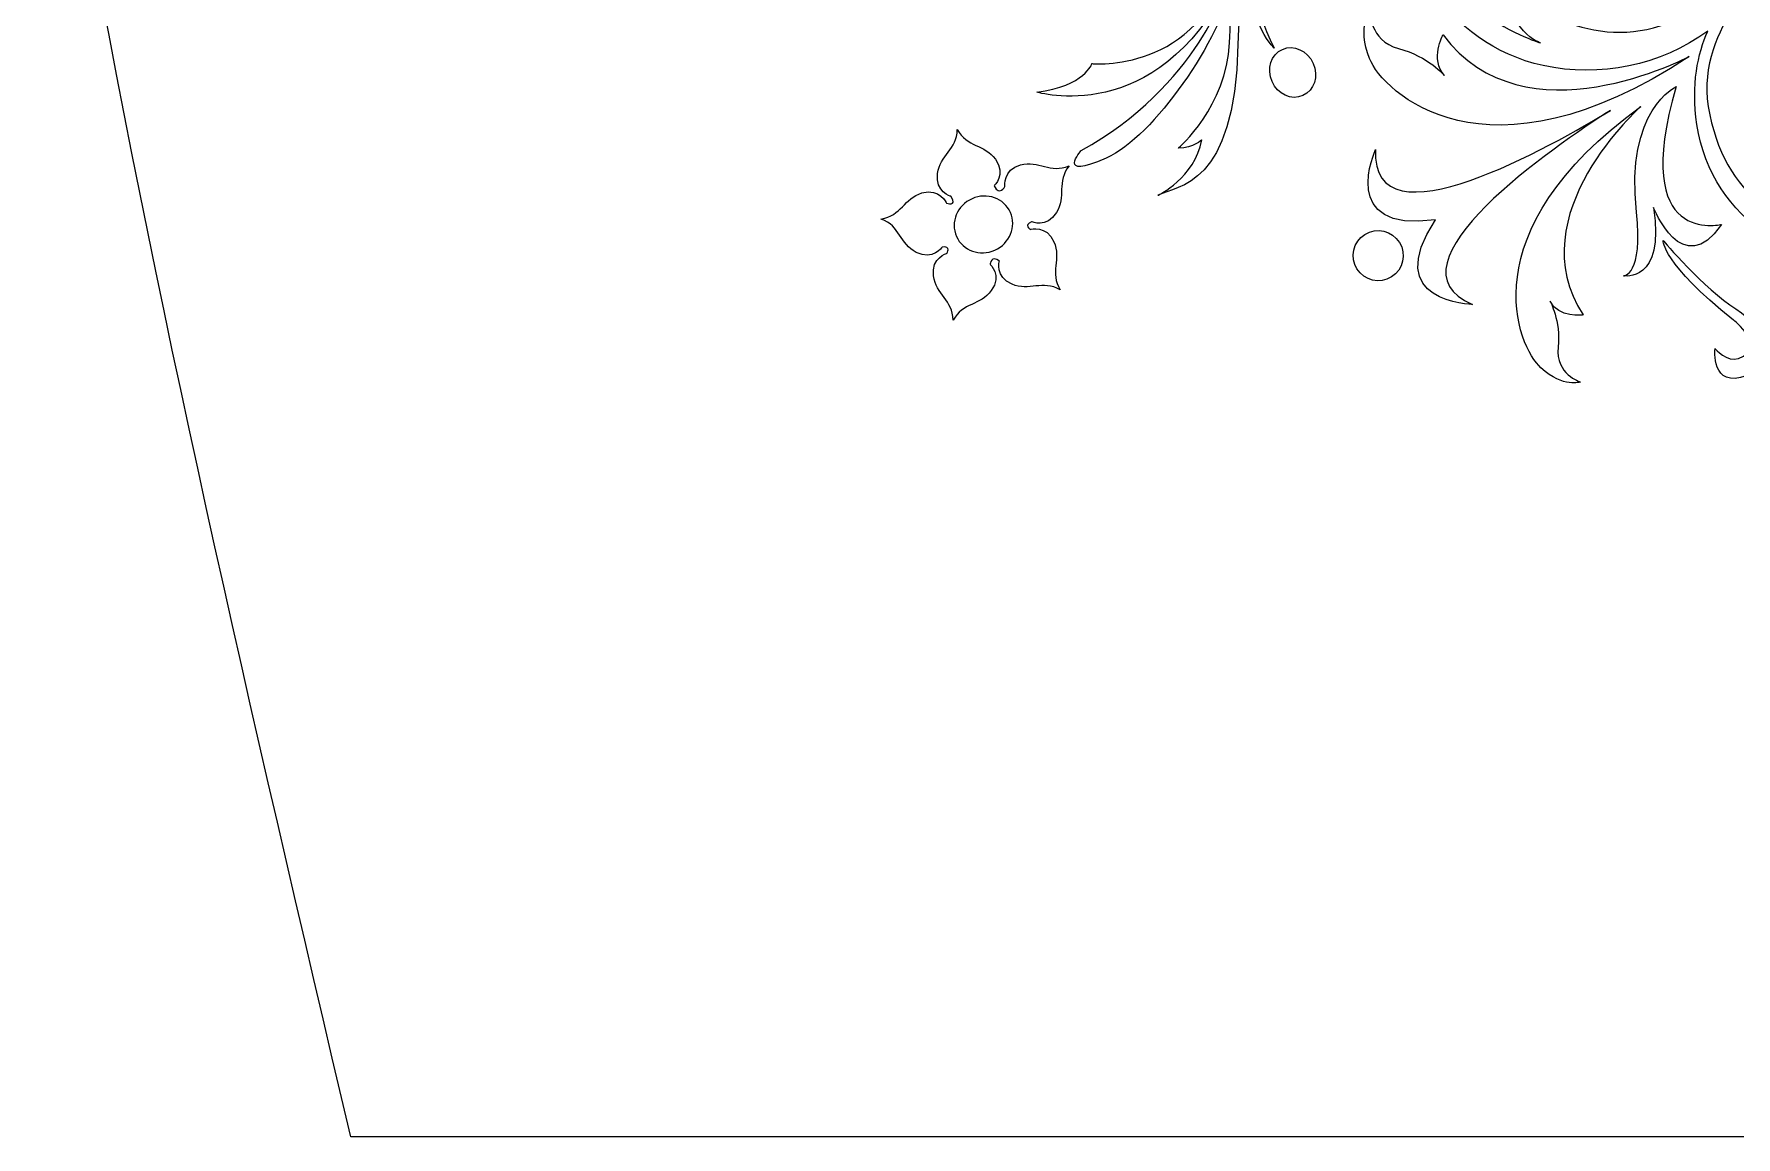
# Model space of a CAD drawing. Header units: millimetres. Extents: x -1420 to -489, y -454 to 898.
# Drawn here: x -1011 to -880.5, y -453.8 to -369.2 of the extents above; entities that cross this region are included whole.
import ezdxf

# ---------------------------------------------------------------- set-up
doc = ezdxf.new("R2010")
doc.units = ezdxf.units.MM
doc.header["$MEASUREMENT"] = 0
doc.layers.add('Layer 1', color=7, linetype='Continuous')

msp = doc.modelspace()

# ---------------------------------------------------------------- linework, layer by layer
at = {"layer": 'Layer 1', "color": 1, "lineweight": 20}
for points, knots in [([(-986.7467, -453.7659), (-1001.83, -389.4326), (-1016.9134, -325.0992), (-1016.9134, -260.7659), (-1016.9134, -260.7659), (-1016.9134, -196.4326), (-1001.83, -132.0992), (-986.7467, -67.7659)], [0, 0, 0, 0, 0.33333333, 0.33333333, 0.33333333, 0.33333333, 1, 1, 1, 1]), ([(-986.7467, -67.766), (-986.7467, -67.766), (-769.7468, -67.766), (-769.7468, -67.766), (-769.7468, -67.766), (-766.9929, -67.7659), (-764.7466, -69.9335), (-764.7467, -72.591), (-764.7467, -72.591), (-764.7467, -72.591), (-764.7467, -448.9409), (-764.7467, -448.9409), (-764.7467, -448.9409), (-764.7467, -451.5984), (-766.9928, -453.7659), (-769.7467, -453.7659), (-769.7467, -453.7659), (-769.7467, -453.7659), (-986.7467, -453.7659), (-986.7467, -453.7659)], [0, 0, 0, 0, 0.16666667, 0.16666667, 0.16666667, 0.16666667, 0.33333333, 0.33333333, 0.33333333, 0.33333333, 0.5, 0.5, 0.5, 0.5, 0.66666667, 0.66666667, 0.66666667, 0.66666667, 1, 1, 1, 1])]:
    msp.add_open_spline(points, degree=3, knots=knots, dxfattribs=at)
at = {"layer": 'Layer 1', "color": 250, "lineweight": 9}
for points, knots in [([(-876.578, -356.9978), (-876.578, -356.9978), (-876.578, -356.9978), (-876.578, -356.9978), (-876.578, -356.9978), (-876.1387, -357.7931), (-875.5328, -358.6645), (-874.6813, -359.6072), (-874.6813, -359.6072), (-872.0312, -362.5378), (-873.0175, -363.2756), (-873.0175, -363.2756), (-873.0175, -363.2756), (-873.0175, -363.2756), (-870.6594, -362.1408), (-873.994, -358.7606), (-873.994, -358.7606), (-873.994, -358.7606), (-869.8413, -361.4331), (-869.9606, -357.1367), (-869.9606, -357.1367), (-869.9606, -357.1367), (-873.7737, -361.6595), (-877.2332, -351.8549), (-877.2332, -351.8549), (-877.2332, -351.8549), (-877.2401, -351.8671), (-877.2499, -351.8887), (-877.2499, -351.8887), (-878.3876, -348.3815), (-880.5368, -346.6252), (-880.5368, -346.6252), (-880.5368, -346.6252), (-880.8198, -346.931), (-880.7905, -347.4494), (-880.7905, -347.4494), (-880.7905, -347.4494), (-880.7905, -347.4494), (-876.585, -352.6204), (-877.9218, -358.4043), (-877.9218, -358.4043), (-879.8605, -366.7666), (-886.1525, -369.9272), (-891.4258, -368.9198), (-891.4258, -368.9198), (-896.6941, -367.91), (-898.1324, -365.1064), (-898.1324, -365.1064), (-898.1324, -365.1064), (-898.121, -369.0632), (-895.5271, -369.9256), (-895.5271, -369.9256), (-895.5271, -369.9256), (-895.5271, -369.9256), (-905.916, -366.6623), (-905.3394, -357.5219), (-905.3394, -357.5219), (-905.0116, -352.3305), (-901.3904, -348.6568), (-898.0949, -348.4939), (-898.0949, -348.4939), (-894.6679, -348.3261), (-893.4072, -351.2771), (-892.8778, -350.9383), (-892.8778, -350.9383), (-892.7276, -350.8422), (-894.2876, -347.3562), (-898.3624, -347.5919), (-898.3624, -347.5919), (-901.6701, -347.7833), (-905.7657, -351.1777), (-906.3704, -357.3712), (-906.3704, -357.3712), (-906.877, -362.5671), (-902.8689, -370.0018), (-895.3194, -371.6526), (-895.3194, -371.6526), (-891.0231, -372.5948), (-886.3179, -371.6493), (-882.6958, -369.0029), (-882.6958, -369.0029), (-883.4715, -370.7453), (-883.9919, -373.1075), (-883.5306, -376.1619), (-883.5306, -376.1619), (-882.3929, -383.6666), (-875.3841, -387.5456), (-869.0978, -386.5903), (-869.0978, -386.5903), (-862.8159, -385.6362), (-859.1267, -379.7493), (-859.2639, -375.4558), (-859.2639, -375.4558), (-859.428, -370.3369), (-862.6082, -367.3326), (-865.3116, -366.9983), (-865.3116, -366.9983), (-868.6474, -366.585), (-870.1109, -369.3653), (-869.9928, -369.4504), (-869.9928, -369.4504), (-869.5779, -369.7583), (-868.3852, -367.4014), (-865.5808, -367.7247), (-865.5808, -367.7247), (-862.8835, -368.0334), (-860.1097, -371.2437), (-860.1182, -375.5246), (-860.1182, -375.5246), (-860.1337, -383.0586), (-868.8384, -385.181), (-868.8384, -385.181), (-868.8384, -385.181), (-868.8384, -385.181), (-866.6611, -384.6121), (-866.4396, -381.3667), (-866.4396, -381.3667), (-866.4396, -381.3667), (-867.7679, -383.5908), (-872.1489, -384.1373), (-872.1489, -384.1373), (-876.5316, -384.6801), (-881.5259, -381.7503), (-882.6677, -374.7794), (-882.6677, -374.7794), (-883.1824, -371.6542), (-881.7922, -368.8702), (-880.7527, -367.2967), (-880.7527, -367.2967), (-878.974, -365.4362), (-877.6258, -363.0448), (-876.9889, -360.1451), (-876.9889, -360.1451), (-876.7434, -359.0269), (-876.6171, -357.978), (-876.578, -356.9978)], [0, 0, 0, 0, 0.02857143, 0.02857143, 0.02857143, 0.02857143, 0.05714286, 0.05714286, 0.05714286, 0.05714286, 0.08571429, 0.08571429, 0.08571429, 0.08571429, 0.11428571, 0.11428571, 0.11428571, 0.11428571, 0.14285714, 0.14285714, 0.14285714, 0.14285714, 0.17142857, 0.17142857, 0.17142857, 0.17142857, 0.2, 0.2, 0.2, 0.2, 0.22857143, 0.22857143, 0.22857143, 0.22857143, 0.25714286, 0.25714286, 0.25714286, 0.25714286, 0.28571429, 0.28571429, 0.28571429, 0.28571429, 0.31428571, 0.31428571, 0.31428571, 0.31428571, 0.34285714, 0.34285714, 0.34285714, 0.34285714, 0.37142857, 0.37142857, 0.37142857, 0.37142857, 0.4, 0.4, 0.4, 0.4, 0.42857143, 0.42857143, 0.42857143, 0.42857143, 0.45714286, 0.45714286, 0.45714286, 0.45714286, 0.48571429, 0.48571429, 0.48571429, 0.48571429, 0.51428571, 0.51428571, 0.51428571, 0.51428571, 0.54285714, 0.54285714, 0.54285714, 0.54285714, 0.57142857, 0.57142857, 0.57142857, 0.57142857, 0.6, 0.6, 0.6, 0.6, 0.62857143, 0.62857143, 0.62857143, 0.62857143, 0.65714286, 0.65714286, 0.65714286, 0.65714286, 0.68571429, 0.68571429, 0.68571429, 0.68571429, 0.71428571, 0.71428571, 0.71428571, 0.71428571, 0.74285714, 0.74285714, 0.74285714, 0.74285714, 0.77142857, 0.77142857, 0.77142857, 0.77142857, 0.8, 0.8, 0.8, 0.8, 0.82857143, 0.82857143, 0.82857143, 0.82857143, 0.85714286, 0.85714286, 0.85714286, 0.85714286, 0.88571429, 0.88571429, 0.88571429, 0.88571429, 0.91428571, 0.91428571, 0.91428571, 0.91428571, 0.94285714, 0.94285714, 0.94285714, 0.94285714, 1, 1, 1, 1]), ([(-919.4428, -365.3308), (-919.4428, -365.3308), (-919.4428, -365.3308), (-919.4428, -365.3308), (-919.4428, -365.3308), (-919.4428, -365.3308), (-921.8249, -373.3025), (-930.7474, -378.1726), (-930.7474, -378.1726), (-930.7474, -378.1726), (-932.7285, -380.4705), (-928.8291, -378.7415), (-928.8291, -378.7415), (-925.1468, -377.1078), (-920.0833, -369.7155), (-919.0213, -365.0685), (-919.0213, -365.0685), (-919.1243, -365.8251), (-919.2673, -367.2597), (-919.3707, -369.9118), (-919.3707, -369.9118), (-919.5604, -374.7444), (-923.292, -377.9796), (-923.292, -377.9796), (-923.292, -377.9796), (-922.1311, -377.967), (-921.4889, -377.3481), (-921.4889, -377.3481), (-921.4889, -377.3481), (-922.0325, -380.2563), (-924.8565, -381.5931), (-924.8565, -381.5931), (-924.8565, -381.5931), (-923.3559, -380.8426), (-918.9639, -380.9782), (-918.7281, -370.0437), (-918.7281, -370.0437), (-918.4488, -356.9665), (-912.6698, -349.6976), (-912.6698, -349.6976), (-912.6698, -349.6976), (-912.6698, -349.6976), (-915.6375, -351.3573), (-919.2106, -363.5098), (-919.2106, -363.5098), (-921.8008, -372.3212), (-929.9135, -371.5019), (-929.9135, -371.5019), (-929.9135, -371.5019), (-929.9135, -371.5019), (-930.449, -373.2097), (-934.1524, -373.6861), (-934.1524, -373.6861), (-934.1524, -373.6861), (-925.0063, -376.4624), (-919.4428, -365.3308)], [0, 0, 0, 0, 0.06666667, 0.06666667, 0.06666667, 0.06666667, 0.13333333, 0.13333333, 0.13333333, 0.13333333, 0.2, 0.2, 0.2, 0.2, 0.26666667, 0.26666667, 0.26666667, 0.26666667, 0.33333333, 0.33333333, 0.33333333, 0.33333333, 0.4, 0.4, 0.4, 0.4, 0.46666667, 0.46666667, 0.46666667, 0.46666667, 0.53333333, 0.53333333, 0.53333333, 0.53333333, 0.6, 0.6, 0.6, 0.6, 0.66666667, 0.66666667, 0.66666667, 0.66666667, 0.73333333, 0.73333333, 0.73333333, 0.73333333, 0.8, 0.8, 0.8, 0.8, 0.86666667, 0.86666667, 0.86666667, 0.86666667, 1, 1, 1, 1]), ([(-915.9441, -370.3108), (-915.9441, -370.3108), (-915.9441, -370.3108), (-915.9441, -370.3108), (-915.9441, -370.3108), (-917.6963, -366.8268), (-917.7643, -364.1515), (-917.5631, -362.6302), (-917.5631, -362.6302), (-918.5652, -367.8672), (-915.9441, -370.3108), (-915.9441, -370.3108)], [0, 0, 0, 0, 0.25, 0.25, 0.25, 0.25, 0.5, 0.5, 0.5, 0.5, 1, 1, 1, 1]), ([(-902.9931, -369.2855), (-902.9931, -369.2855), (-902.9931, -369.2855), (-902.9931, -369.2855), (-902.9931, -369.2855), (-902.9931, -369.2855), (-904.0229, -371.1835), (-902.8836, -372.4201), (-902.8836, -372.4201), (-902.8836, -372.4201), (-904.1206, -370.9424), (-906.4103, -370.343), (-906.4103, -370.343), (-908.6976, -369.7456), (-908.5701, -367.4519), (-908.5701, -367.4519), (-908.5701, -367.4519), (-908.5701, -367.4519), (-909.6129, -368.6091), (-908.6283, -371.1203), (-908.6283, -371.1203), (-907.645, -373.6315), (-899.7762, -381.2942), (-884.1153, -370.9489), (-884.1153, -370.9489), (-884.1153, -370.9489), (-896.7951, -377.6962), (-902.9931, -369.2855)], [0, 0, 0, 0, 0.125, 0.125, 0.125, 0.125, 0.25, 0.25, 0.25, 0.25, 0.375, 0.375, 0.375, 0.375, 0.5, 0.5, 0.5, 0.5, 0.625, 0.625, 0.625, 0.625, 0.75, 0.75, 0.75, 0.75, 1, 1, 1, 1]), ([(-916.1082, -372.8811), (-916.1082, -372.8811), (-916.1082, -372.8811), (-916.1082, -372.8811), (-916.1082, -372.8811), (-915.6741, -373.8608), (-914.617, -374.3421), (-913.7464, -373.9553), (-913.7464, -373.9553), (-912.8767, -373.5697), (-912.5224, -372.4633), (-912.9552, -371.4823), (-912.9552, -371.4823), (-913.3893, -370.5059), (-914.4472, -370.0233), (-915.3178, -370.409), (-915.3178, -370.409), (-916.188, -370.7962), (-916.5415, -371.9022), (-916.1082, -372.8811)], [0, 0, 0, 0, 0.16666667, 0.16666667, 0.16666667, 0.16666667, 0.33333333, 0.33333333, 0.33333333, 0.33333333, 0.5, 0.5, 0.5, 0.5, 0.66666667, 0.66666667, 0.66666667, 0.66666667, 1, 1, 1, 1]), ([(-881.6518, -383.8274), (-881.6518, -383.8274), (-881.6518, -383.8274), (-881.6518, -383.8274), (-881.6518, -383.8274), (-881.6518, -383.8274), (-888.7435, -385.6), (-885.117, -373.2618), (-885.117, -373.2618), (-885.117, -373.2618), (-889.0351, -375.0034), (-888.1698, -382.8823), (-888.1698, -382.8823), (-887.638, -387.739), (-889.1585, -387.7667), (-889.1585, -387.7667), (-889.1585, -387.7667), (-889.1585, -387.7667), (-885.9713, -388.3372), (-886.8664, -382.5325), (-886.8664, -382.5325), (-886.8664, -382.5325), (-884.6386, -388.2162), (-881.6518, -383.8274)], [0, 0, 0, 0, 0.14285714, 0.14285714, 0.14285714, 0.14285714, 0.28571429, 0.28571429, 0.28571429, 0.28571429, 0.42857143, 0.42857143, 0.42857143, 0.42857143, 0.57142857, 0.57142857, 0.57142857, 0.57142857, 0.71428571, 0.71428571, 0.71428571, 0.71428571, 1, 1, 1, 1]), ([(-900.7315, -389.9651), (-900.7315, -389.9651), (-900.7315, -389.9651), (-900.7315, -389.9651), (-900.7315, -389.9651), (-907.8897, -386.9897), (-894.3629, -377.772), (-890.163, -375.084), (-890.163, -375.084), (-894.4154, -377.6848), (-908.6239, -385.8178), (-908.1666, -378.0798), (-908.1666, -378.0798), (-908.1666, -378.0798), (-911.1591, -384.525), (-903.5652, -383.4683), (-903.5652, -383.4683), (-903.5652, -383.4683), (-903.5648, -383.4687), (-903.5648, -383.4687), (-903.5648, -383.4687), (-907.8371, -389.8357), (-900.7315, -389.9651), (-900.7315, -389.9651)], [0, 0, 0, 0, 0.14285714, 0.14285714, 0.14285714, 0.14285714, 0.28571429, 0.28571429, 0.28571429, 0.28571429, 0.42857143, 0.42857143, 0.42857143, 0.42857143, 0.57142857, 0.57142857, 0.57142857, 0.57142857, 0.71428571, 0.71428571, 0.71428571, 0.71428571, 1, 1, 1, 1]), ([(-894.176, -393.2403), (-894.176, -393.2403), (-894.176, -393.2403), (-894.176, -393.2403), (-894.176, -393.2403), (-893.9614, -391.1802), (-894.7954, -389.7135), (-894.7954, -389.7135), (-894.7954, -389.7135), (-894.132, -391.0275), (-892.2597, -390.7657), (-892.2597, -390.7657), (-892.2597, -390.7657), (-897.2504, -383.1026), (-887.8245, -374.7803), (-887.8245, -374.7803), (-887.8245, -374.7803), (-901.1167, -384.4411), (-897.2483, -393.2423), (-895.4941, -394.8206), (-895.4941, -394.8206), (-893.7379, -396.3989), (-892.4702, -395.8993), (-892.4702, -395.8993), (-892.4702, -395.8993), (-892.4702, -395.8993), (-894.3906, -395.3027), (-894.176, -393.2403)], [0, 0, 0, 0, 0.125, 0.125, 0.125, 0.125, 0.25, 0.25, 0.25, 0.25, 0.375, 0.375, 0.375, 0.375, 0.5, 0.5, 0.5, 0.5, 0.625, 0.625, 0.625, 0.625, 0.75, 0.75, 0.75, 0.75, 1, 1, 1, 1]), ([(-937.6369, -388.893), (-937.6369, -388.893), (-937.6369, -388.893), (-937.6369, -388.893), (-937.6369, -388.893), (-936.8009, -387.7251), (-937.7289, -386.8737), (-937.7289, -386.8737), (-937.7289, -386.8737), (-937.7289, -386.8737), (-937.6234, -386.1566), (-937.0147, -386.6391), (-937.0147, -386.6391), (-937.0147, -386.6391), (-937.3669, -387.8477), (-936.0439, -388.4133), (-936.0439, -388.4133), (-934.7242, -388.9797), (-933.7119, -388.0517), (-932.3559, -388.8433), (-932.3559, -388.8433), (-932.3559, -388.8433), (-932.3579, -388.8405), (-932.3579, -388.8405), (-932.3579, -388.8405), (-933.1666, -387.4959), (-932.2529, -386.4738), (-932.8356, -385.1614), (-932.8356, -385.1614), (-933.4195, -383.8453), (-934.6248, -384.213), (-934.6248, -384.213), (-934.6248, -384.213), (-934.6248, -384.213), (-935.2144, -383.8812), (-934.545, -383.6177), (-934.545, -383.6177), (-934.545, -383.6177), (-933.4012, -384.1459), (-932.6442, -382.9222), (-932.6442, -382.9222), (-931.888, -381.699), (-932.6539, -380.5629), (-931.6693, -379.3368), (-931.6693, -379.3368), (-931.6693, -379.3368), (-931.6718, -379.3397), (-931.6718, -379.3397), (-931.6718, -379.3397), (-933.1234, -379.9415), (-933.9993, -378.8844), (-935.3846, -379.2643), (-935.3846, -379.2643), (-936.7707, -379.6459), (-936.5875, -380.8911), (-936.5875, -380.8911), (-936.5875, -380.8911), (-936.5875, -380.8911), (-936.998, -381.7495), (-937.421, -380.8581), (-937.421, -380.8581), (-937.421, -380.8581), (-936.4894, -380.0103), (-937.3201, -378.836), (-937.3201, -378.836), (-938.152, -377.6665), (-939.4978, -377.9255), (-940.2429, -376.5459), (-940.2429, -376.5459), (-940.258, -378.1107), (-941.57, -378.5078), (-941.7589, -379.9322), (-941.7589, -379.9322), (-941.9479, -381.3569), (-940.7259, -381.6717), (-940.7259, -381.6717), (-940.7259, -381.6717), (-940.2193, -382.5179), (-941.0789, -382.186), (-941.0789, -382.186), (-941.0789, -382.186), (-941.0789, -382.186), (-941.5692, -381.0243), (-942.9508, -381.4184), (-942.9508, -381.4184), (-944.332, -381.8134), (-944.534, -383.1706), (-946.0826, -383.4121), (-946.0826, -383.4121), (-944.6114, -383.9492), (-944.6737, -385.3178), (-943.3934, -385.9673), (-943.3934, -385.9673), (-942.1132, -386.6188), (-941.41, -385.5715), (-941.41, -385.5715), (-941.41, -385.5715), (-940.6986, -385.4526), (-941.0296, -386.0422), (-941.0296, -386.0422), (-941.0296, -386.0422), (-941.0296, -386.0422), (-942.2516, -386.3533), (-942.0684, -387.7797), (-942.0684, -387.7797), (-941.8831, -389.2049), (-940.5711, -389.6044), (-940.5634, -391.1733), (-940.5634, -391.1733), (-939.815, -389.7986), (-938.4688, -390.0608), (-937.6369, -388.893)], [0, 0, 0, 0, 0.03448276, 0.03448276, 0.03448276, 0.03448276, 0.06896552, 0.06896552, 0.06896552, 0.06896552, 0.10344828, 0.10344828, 0.10344828, 0.10344828, 0.13793103, 0.13793103, 0.13793103, 0.13793103, 0.17241379, 0.17241379, 0.17241379, 0.17241379, 0.20689655, 0.20689655, 0.20689655, 0.20689655, 0.24137931, 0.24137931, 0.24137931, 0.24137931, 0.27586207, 0.27586207, 0.27586207, 0.27586207, 0.31034483, 0.31034483, 0.31034483, 0.31034483, 0.34482759, 0.34482759, 0.34482759, 0.34482759, 0.37931034, 0.37931034, 0.37931034, 0.37931034, 0.4137931, 0.4137931, 0.4137931, 0.4137931, 0.44827586, 0.44827586, 0.44827586, 0.44827586, 0.48275862, 0.48275862, 0.48275862, 0.48275862, 0.51724138, 0.51724138, 0.51724138, 0.51724138, 0.55172414, 0.55172414, 0.55172414, 0.55172414, 0.5862069, 0.5862069, 0.5862069, 0.5862069, 0.62068966, 0.62068966, 0.62068966, 0.62068966, 0.65517241, 0.65517241, 0.65517241, 0.65517241, 0.68965517, 0.68965517, 0.68965517, 0.68965517, 0.72413793, 0.72413793, 0.72413793, 0.72413793, 0.75862069, 0.75862069, 0.75862069, 0.75862069, 0.79310345, 0.79310345, 0.79310345, 0.79310345, 0.82758621, 0.82758621, 0.82758621, 0.82758621, 0.86206897, 0.86206897, 0.86206897, 0.86206897, 0.89655172, 0.89655172, 0.89655172, 0.89655172, 0.93103448, 0.93103448, 0.93103448, 0.93103448, 1, 1, 1, 1]), ([(-940.2433, -376.5451), (-940.2433, -376.5451), (-940.2433, -376.5451), (-940.2433, -376.5451), (-940.2433, -376.5451), (-940.2433, -376.5451), (-940.2429, -376.5459), (-940.2429, -376.5459), (-940.2429, -376.5459), (-940.2421, -376.5451), (-940.2405, -376.5438), (-940.2421, -376.541), (-940.2421, -376.541), (-940.2421, -376.541), (-940.2433, -376.5451), (-940.2433, -376.5451)], [0, 0, 0, 0, 0.2, 0.2, 0.2, 0.2, 0.4, 0.4, 0.4, 0.4, 0.6, 0.6, 0.6, 0.6, 1, 1, 1, 1]), ([(-940.3056, -384.7461), (-940.3056, -384.7461), (-940.3056, -384.7461), (-940.3056, -384.7461), (-940.3056, -384.7461), (-940.7878, -383.6548), (-940.2527, -382.3639), (-939.1113, -381.8582), (-939.1113, -381.8582), (-937.9687, -381.3504), (-936.6506, -381.8232), (-936.1697, -382.9112), (-936.1697, -382.9112), (-935.6864, -383.9984), (-936.2226, -385.2917), (-937.3632, -385.7962), (-937.3632, -385.7962), (-938.5046, -386.304), (-939.8227, -385.8313), (-940.3056, -384.7461)], [0, 0, 0, 0, 0.16666667, 0.16666667, 0.16666667, 0.16666667, 0.33333333, 0.33333333, 0.33333333, 0.33333333, 0.5, 0.5, 0.5, 0.5, 0.66666667, 0.66666667, 0.66666667, 0.66666667, 1, 1, 1, 1]), ([(-946.0842, -383.4129), (-946.0842, -383.4129), (-946.0842, -383.4129), (-946.0842, -383.4129), (-946.0842, -383.4129), (-946.0842, -383.4129), (-946.0826, -383.4121), (-946.0826, -383.4121), (-946.0826, -383.4121), (-946.0846, -383.4129), (-946.0854, -383.4129), (-946.0862, -383.41), (-946.0862, -383.41), (-946.0862, -383.41), (-946.0842, -383.4129), (-946.0842, -383.4129)], [0, 0, 0, 0, 0.2, 0.2, 0.2, 0.2, 0.4, 0.4, 0.4, 0.4, 0.6, 0.6, 0.6, 0.6, 1, 1, 1, 1]), ([(-906.3415, -385.2058), (-906.3415, -385.2058), (-906.3415, -385.2058), (-906.3415, -385.2058), (-906.3415, -385.2058), (-906.9047, -384.3079), (-908.0888, -384.0343), (-908.9879, -384.5954), (-908.9879, -384.5954), (-909.8866, -385.1586), (-910.1586, -386.3427), (-909.5954, -387.2426), (-909.5954, -387.2426), (-909.0351, -388.1397), (-907.8498, -388.4137), (-906.9507, -387.8526), (-906.9507, -387.8526), (-906.0528, -387.2903), (-905.7796, -386.1041), (-906.3415, -385.2058)], [0, 0, 0, 0, 0.16666667, 0.16666667, 0.16666667, 0.16666667, 0.33333333, 0.33333333, 0.33333333, 0.33333333, 0.5, 0.5, 0.5, 0.5, 0.66666667, 0.66666667, 0.66666667, 0.66666667, 1, 1, 1, 1]), ([(-886.1171, -385.0702), (-886.1171, -385.0702), (-886.1171, -385.0702), (-886.1171, -385.0702), (-886.1171, -385.0702), (-886.1171, -385.0702), (-886.2376, -386.7886), (-880.729, -391.1542), (-880.729, -391.1542), (-880.729, -391.1542), (-878.0651, -393.1894), (-880.3373, -394.0946), (-880.3373, -394.0946), (-881.2283, -394.446), (-882.1388, -393.3372), (-882.1388, -393.3372), (-882.1388, -393.3372), (-882.1388, -393.3372), (-882.5215, -396.471), (-879.6907, -395.4139), (-879.6907, -395.4139), (-877.2332, -394.4981), (-878.1128, -391.8586), (-880.5478, -390.3084), (-880.5478, -390.3084), (-882.9861, -388.7582), (-886.1171, -385.0702), (-886.1171, -385.0702)], [0, 0, 0, 0, 0.125, 0.125, 0.125, 0.125, 0.25, 0.25, 0.25, 0.25, 0.375, 0.375, 0.375, 0.375, 0.5, 0.5, 0.5, 0.5, 0.625, 0.625, 0.625, 0.625, 0.75, 0.75, 0.75, 0.75, 1, 1, 1, 1]), ([(-940.5634, -391.1733), (-940.5634, -391.1733), (-940.5634, -391.1733), (-940.5634, -391.1733), (-940.5634, -391.1733), (-940.5638, -391.1745), (-940.5646, -391.1762), (-940.5654, -391.1766), (-940.5654, -391.1766), (-940.5654, -391.1766), (-940.5634, -391.1733), (-940.5634, -391.1733)], [0, 0, 0, 0, 0.25, 0.25, 0.25, 0.25, 0.5, 0.5, 0.5, 0.5, 1, 1, 1, 1])]:
    msp.add_open_spline(points, degree=3, knots=knots, dxfattribs=at)

doc.saveas('drawing.dxf')
